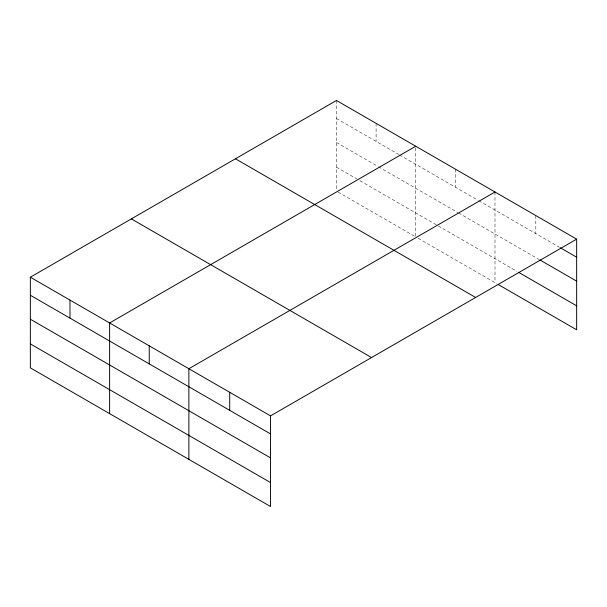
<?xml version="1.0" encoding="UTF-8"?>
<svg xmlns="http://www.w3.org/2000/svg" width="607" height="607" viewBox="0 0 607 607"><rect width="100%" height="100%" fill="white"/><g stroke="black" fill="none" stroke-linecap="round" stroke-linejoin="round"><path stroke-width="0.46" stroke-dasharray="3.04 2.28" d="M336.46 118.517L398.738 154.474M399.543 154.944L477.997 200.242M478.809 200.705L559.502 247.292M336.46 142.478L377.706 166.295M378.518 166.766L457.777 212.526M458.589 212.989L539.084 259.462M336.46 167.168L356.681 178.837M359.913 180.704L437.564 225.538M438.368 226.001L517.035 271.42M338.076 192.062L415.719 236.889L415.719 146.234M418.147 238.285L496.617 283.59M535.814 215.568L535.814 233.619M494.986 191.994L494.986 282.65M455.356 169.118L455.356 187.161M376.09 123.35L376.09 141.401M336.46 100.474L336.46 190.203"/><path stroke-width="0.91" d="M576.65 239.143L336.46 100.474L30.35 277.202L30.35 367.857L270.54 506.526L270.54 415.871L576.65 239.143L576.65 329.798L498.248 284.539M415.719 146.234L109.617 322.962L109.617 413.617M494.986 191.994L188.876 368.722L188.876 459.378M560.314 247.762L576.65 257.193M539.904 259.933L576.65 281.155M518.666 272.361L576.65 305.837M235.44 158.791L475.638 297.468M131.362 218.884L371.56 357.553M30.35 277.202L270.54 415.871M30.35 295.252L270.54 433.922M30.35 319.214L270.54 457.883M30.35 343.896L270.54 482.573M229.712 392.297L229.712 410.347M149.246 345.846L149.246 363.897M69.98 300.086L69.98 318.129"/></g></svg>
